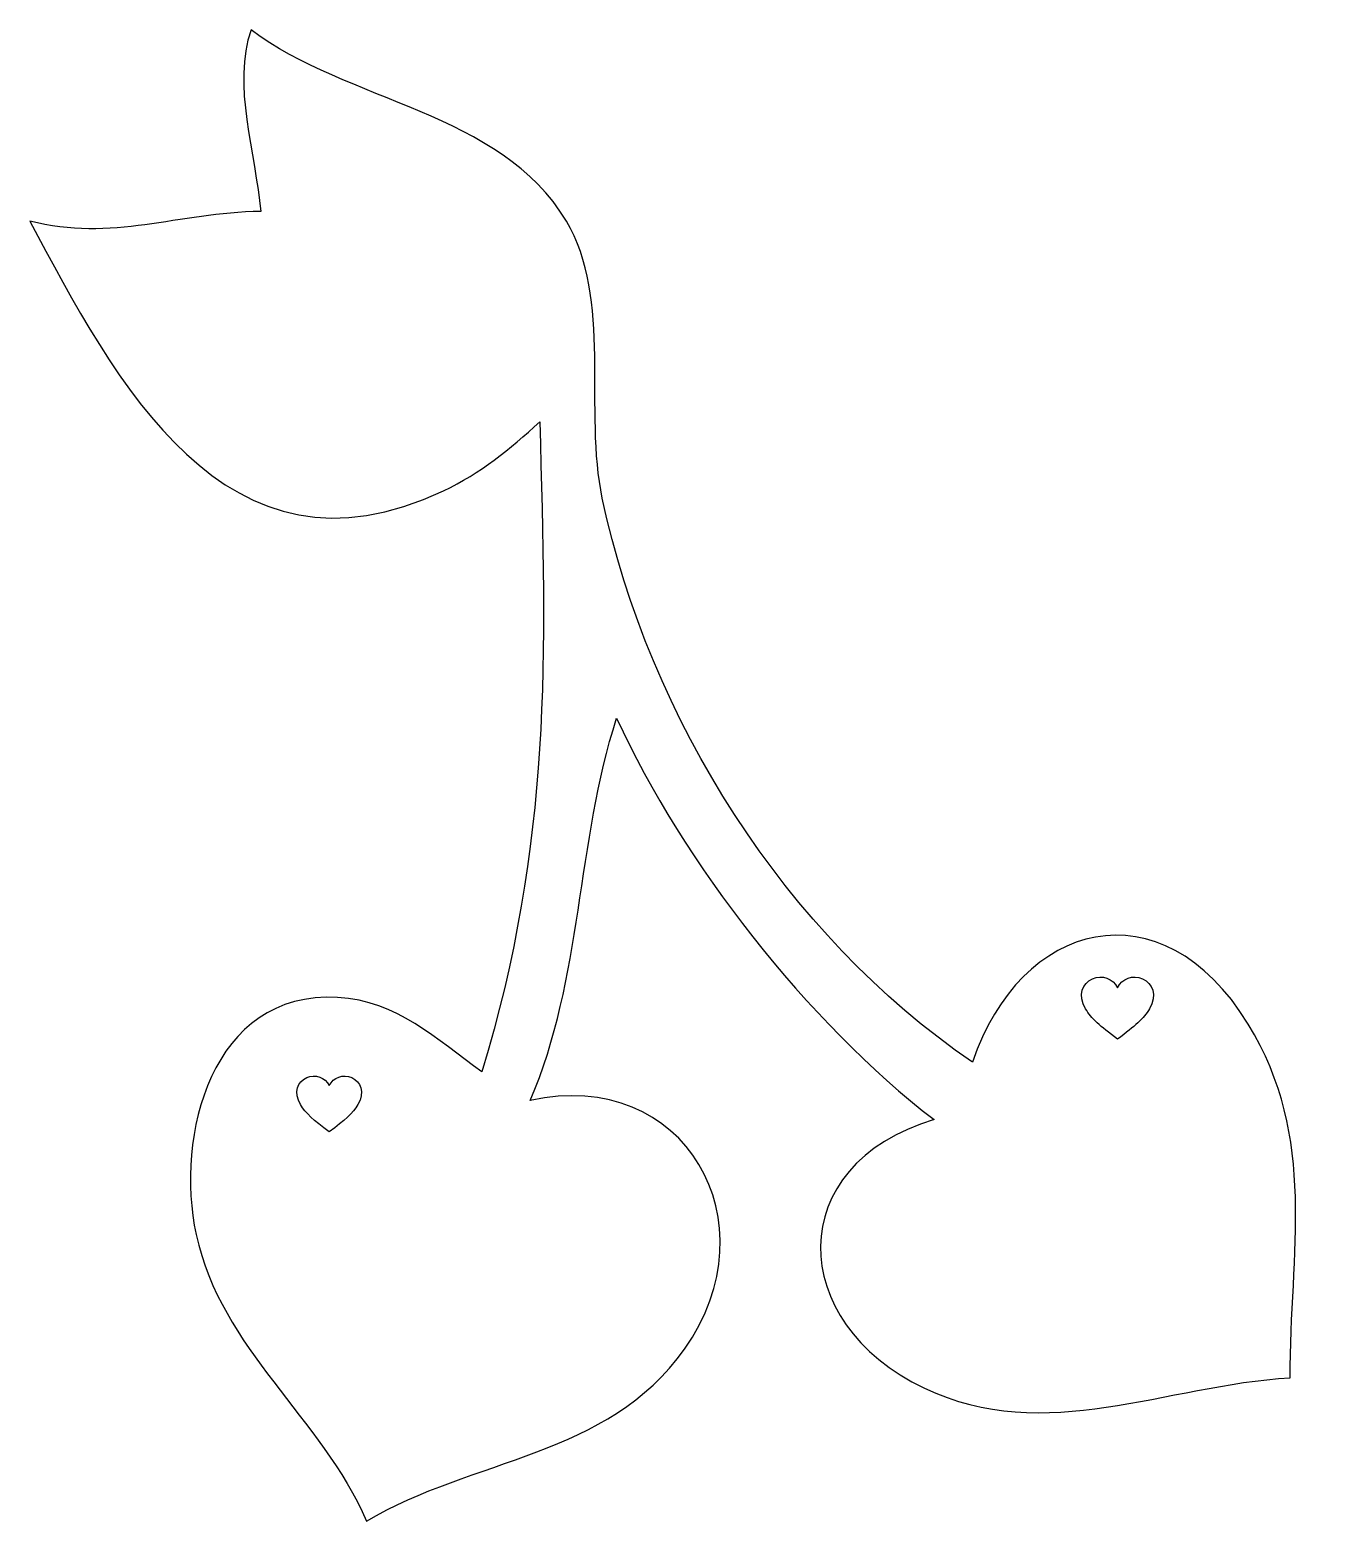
# Model space of a CAD drawing. Header units: centimetres. Extents: x -6.8 to 7.4, y -9.5 to 6.9.
import ezdxf

# ---------------------------------------------------------------- set-up
doc = ezdxf.new("R2010")
doc.units = ezdxf.units.CM
doc.header["$MEASUREMENT"] = 0
doc.layers.add('Camada 1', color=7, linetype='Continuous')

msp = doc.modelspace()

# ---------------------------------------------------------------- linework, layer by layer
at = {"layer": 'Camada 1'}
for points, knots in [([(-4.35933, 6.88052), (-3.29803, 6.07891), (-1.60862, 5.98427), (-0.88749, 4.77528), (-0.88749, 4.77528), (-0.37888, 3.92279), (-0.69583, 2.68605), (-0.49149, 1.72294), (-0.49149, 1.72294), (0.02082, -0.69194), (1.52151, -3.08094), (3.58608, -4.48717), (3.58608, -4.48717), (4.10368, -2.9256), (5.66978, -2.51206), (6.62106, -4.06614), (6.62106, -4.06614), (7.39169, -5.32521), (7.08215, -6.57926), (7.08204, -7.96062), (7.08204, -7.96062), (5.7134, -8.03997), (4.39229, -8.70913), (3.05638, -8.07516), (3.05638, -8.07516), (1.53206, -7.35171), (1.49179, -5.61554), (3.16235, -5.11871), (3.16235, -5.11871), (1.7685, -4.0454), (0.39788, -2.29698), (-0.33364, -0.69797), (-0.33364, -0.69797), (-0.77859, -2.06872), (-0.70276, -3.55933), (-1.28712, -4.90821), (-1.28712, -4.90821), (0.41796, -4.52732), (1.39949, -6.25581), (0.41407, -7.64477), (0.41407, -7.64477), (-0.43334, -8.83915), (-1.91077, -8.83984), (-3.08806, -9.5395), (-3.08806, -9.5395), (-3.58823, -8.38872), (-4.68723, -7.65572), (-4.96427, -6.38178), (-4.96427, -6.38178), (-5.19893, -5.30247), (-4.79856, -3.69869), (-3.40593, -3.77288), (-3.40593, -3.77288), (-2.74995, -3.80781), (-2.3209, -4.23431), (-1.81682, -4.59243), (-1.81682, -4.59243), (-1.05215, -2.05658), (-1.10247, -0.02525), (-1.18118, 2.565), (-1.18118, 2.565), (-1.51194, 2.25882), (-1.83028, 2.00189), (-2.2406, 1.80559), (-2.2406, 1.80559), (-4.64119, 0.65767), (-5.86637, 3.03328), (-6.79596, 4.77541), (-6.79596, 4.77541), (-5.89741, 4.53848), (-5.15975, 4.86854), (-4.25342, 4.88066), (-4.25342, 4.88066), (-4.30951, 5.51114), (-4.57142, 6.27941), (-4.35933, 6.88052)], [0, 0, 0, 0, 0.05, 0.05, 0.05, 0.05, 0.1, 0.1, 0.1, 0.1, 0.15, 0.15, 0.15, 0.15, 0.2, 0.2, 0.2, 0.2, 0.25, 0.25, 0.25, 0.25, 0.3, 0.3, 0.3, 0.3, 0.35, 0.35, 0.35, 0.35, 0.4, 0.4, 0.4, 0.4, 0.45, 0.45, 0.45, 0.45, 0.5, 0.5, 0.5, 0.5, 0.55, 0.55, 0.55, 0.55, 0.6, 0.6, 0.6, 0.6, 0.65, 0.65, 0.65, 0.65, 0.7, 0.7, 0.7, 0.7, 0.75, 0.75, 0.75, 0.75, 0.8, 0.8, 0.8, 0.8, 0.85, 0.85, 0.85, 0.85, 0.9, 0.9, 0.9, 0.9, 1, 1, 1, 1]), ([(5.18221, -4.23278), (5.37432, -4.08723), (5.47174, -4.0055), (5.53392, -3.89771), (5.53392, -3.89771), (5.6215, -3.74592), (5.56834, -3.61741), (5.45767, -3.56706), (5.45767, -3.56706), (5.35353, -3.52004), (5.23031, -3.5642), (5.18221, -3.66615), (5.18221, -3.66615), (5.13406, -3.56418), (5.01073, -3.52005), (4.90646, -3.56706), (4.90646, -3.56706), (4.79592, -3.61741), (4.74305, -3.74592), (4.83047, -3.89771), (4.83047, -3.89771), (4.89257, -4.0055), (4.99007, -4.08723), (5.18221, -4.23278)], [0, 0, 0, 0, 0.14285714, 0.14285714, 0.14285714, 0.14285714, 0.28571429, 0.28571429, 0.28571429, 0.28571429, 0.42857143, 0.42857143, 0.42857143, 0.42857143, 0.57142857, 0.57142857, 0.57142857, 0.57142857, 0.71428571, 0.71428571, 0.71428571, 0.71428571, 1, 1, 1, 1]), ([(-3.49853, -5.25431), (-3.32562, -5.12331), (-3.23794, -5.04981), (-3.18201, -4.95274), (-3.18201, -4.95274), (-3.10319, -4.81616), (-3.15103, -4.70046), (-3.25064, -4.65519), (-3.25064, -4.65519), (-3.34436, -4.6128), (-3.45524, -4.6526), (-3.49855, -4.74438), (-3.49855, -4.74438), (-3.54192, -4.6526), (-3.65288, -4.6128), (-3.7467, -4.65519), (-3.7467, -4.65519), (-3.84618, -4.70046), (-3.89381, -4.81616), (-3.81512, -4.95274), (-3.81512, -4.95274), (-3.75925, -5.04978), (-3.67149, -5.12331), (-3.49853, -5.25431)], [0, 0, 0, 0, 0.14285714, 0.14285714, 0.14285714, 0.14285714, 0.28571429, 0.28571429, 0.28571429, 0.28571429, 0.42857143, 0.42857143, 0.42857143, 0.42857143, 0.57142857, 0.57142857, 0.57142857, 0.57142857, 0.71428571, 0.71428571, 0.71428571, 0.71428571, 1, 1, 1, 1])]:
    msp.add_open_spline(points, degree=3, knots=knots, dxfattribs=at)

doc.saveas('drawing.dxf')
